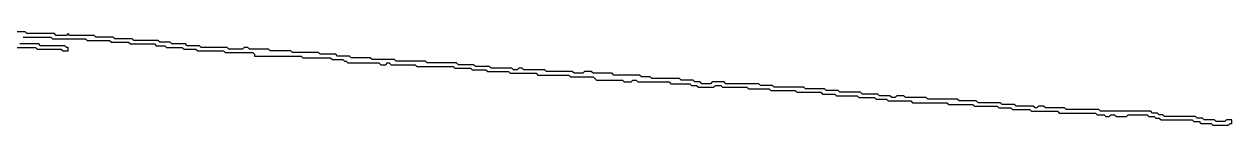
# Model space of a CAD drawing. Header units: metres. Extents: x 0 to 100, y 0 to 128.
# Drawn here: x 82.49 to 99.98, y 52.4 to 53.75 of the extents above; entities that cross this region are included whole.
import ezdxf

# ---------------------------------------------------------------- set-up
doc = ezdxf.new("R2010")
doc.units = ezdxf.units.M

msp = doc.modelspace()

# ---------------------------------------------------------------- linework, layer by layer
for points in [[(82.475, 53.675), (82.875, 53.675), (82.9, 53.65), (83.375, 53.65), (83.4, 53.625), (83.725, 53.625), (83.75, 53.6), (84, 53.6), (84.025, 53.575), (84.375, 53.575), (84.4, 53.55), (84.525, 53.55), (84.55, 53.525), (84.775, 53.525), (84.8, 53.5), (84.975, 53.5), (85, 53.475), (85.375, 53.475), (85.4, 53.45), (85.8, 53.45), (85.825, 53.425), (85.825, 53.4), (86.5, 53.4), (86.525, 53.375), (86.925, 53.375), (86.95, 53.35), (87.1, 53.35), (87.125, 53.325), (87.15, 53.325), (87.175, 53.3), (87.625, 53.3), (87.65, 53.275), (87.725, 53.275), (87.75, 53.3), (87.775, 53.3), (87.8, 53.275), (88.15, 53.275), (88.175, 53.25), (88.7, 53.25), (88.725, 53.225), (88.95, 53.225), (88.975, 53.2), (89.175, 53.2), (89.2, 53.175), (89.5, 53.175), (89.525, 53.15), (89.9, 53.15), (89.925, 53.125), (90.375, 53.125), (90.4, 53.1), (90.725, 53.1), (90.775, 53.05), (91.15, 53.05), (91.175, 53.025), (91.275, 53.025), (91.3, 53.05), (91.35, 53.05), (91.375, 53.025), (91.825, 53.025), (91.85, 53), (92.125, 53), (92.15, 52.975), (92.225, 52.975), (92.25, 52.95), (92.475, 52.95), (92.5, 52.975), (92.575, 52.975), (92.6, 52.95), (92.95, 52.95), (92.975, 52.925), (93.275, 52.925), (93.3, 52.9), (93.65, 52.9), (93.675, 52.875), (94.025, 52.875), (94.05, 52.85), (94.225, 52.85), (94.25, 52.825), (94.55, 52.825), (94.575, 52.8), (94.8, 52.8), (94.825, 52.775), (94.975, 52.775), (95, 52.75), (95.325, 52.75), (95.35, 52.725), (95.85, 52.725), (95.875, 52.7), (96.225, 52.7), (96.25, 52.675), (96.575, 52.675), (96.6, 52.65), (96.775, 52.65), (96.8, 52.625), (97.05, 52.625), (97.075, 52.6), (97.45, 52.6), (97.475, 52.575), (98, 52.575), (98.025, 52.55), (98.125, 52.55), (98.15, 52.525), (98.2, 52.525), (98.225, 52.55), (98.275, 52.55), (98.3, 52.525), (98.45, 52.525), (98.475, 52.55), (98.75, 52.55), (98.775, 52.525), (98.85, 52.525), (98.875, 52.5), (98.925, 52.5), (98.95, 52.475), (99.4, 52.475), (99.425, 52.45), (99.5, 52.45), (99.525, 52.425), (99.675, 52.425), (99.7, 52.4), (99.925, 52.4), (99.95, 52.425), (99.975, 52.425), (99.975, 52.475), (99.9, 52.475), (99.875, 52.45), (99.75, 52.45), (99.725, 52.475), (99.575, 52.475), (99.55, 52.5), (99.475, 52.5), (99.45, 52.525), (99, 52.525), (98.975, 52.55), (98.925, 52.55), (98.9, 52.575), (98.825, 52.575), (98.8, 52.6), (98.075, 52.6), (98.05, 52.625), (97.575, 52.625), (97.55, 52.65), (97.275, 52.65), (97.25, 52.675), (97.175, 52.675), (97.15, 52.65), (97.125, 52.65), (97.1, 52.675), (96.85, 52.675), (96.825, 52.7), (96.65, 52.7), (96.625, 52.725), (96.3, 52.725), (96.275, 52.75), (96.025, 52.75), (96, 52.775), (95.575, 52.775), (95.55, 52.8), (95.25, 52.8), (95.225, 52.825), (95.125, 52.825), (95.1, 52.8), (95.05, 52.8), (95.025, 52.825), (94.875, 52.825), (94.85, 52.85), (94.625, 52.85), (94.6, 52.875), (94.3, 52.875), (94.275, 52.9), (94.1, 52.9), (94.075, 52.925), (93.8, 52.925), (93.775, 52.95), (93.35, 52.95), (93.325, 52.975), (93.15, 52.975), (93.125, 53), (92.65, 53), (92.625, 53.025), (92.45, 53.025), (92.425, 53), (92.3, 53), (92.275, 53.025), (92.2, 53.025), (92.175, 53.05), (92, 53.05), (91.975, 53.075), (91.575, 53.075), (91.55, 53.1), (91.425, 53.1), (91.4, 53.125), (91.025, 53.125), (91, 53.15), (90.725, 53.15), (90.7, 53.175), (90.6, 53.175), (90.575, 53.15), (90.45, 53.15), (90.425, 53.175), (90.05, 53.175), (90.025, 53.2), (89.725, 53.2), (89.7, 53.225), (89.65, 53.225), (89.625, 53.2), (89.575, 53.2), (89.55, 53.225), (89.25, 53.225), (89.225, 53.25), (89.025, 53.25), (89, 53.275), (88.775, 53.275), (88.75, 53.3), (88.325, 53.3), (88.3, 53.325), (87.875, 53.325), (87.85, 53.35), (87.525, 53.35), (87.5, 53.375), (87.225, 53.375), (87.2, 53.4), (87.025, 53.4), (87, 53.425), (86.775, 53.425), (86.75, 53.45), (86.375, 53.45), (86.35, 53.475), (86.05, 53.475), (86.025, 53.5), (85.75, 53.5), (85.725, 53.525), (85.675, 53.525), (85.65, 53.5), (85.45, 53.5), (85.425, 53.525), (85.05, 53.525), (85.025, 53.55), (84.85, 53.55), (84.825, 53.575), (84.625, 53.575), (84.6, 53.6), (84.45, 53.6), (84.425, 53.625), (84.075, 53.625), (84.05, 53.65), (83.8, 53.65), (83.775, 53.675), (83.525, 53.675), (83.5, 53.7), (83.15, 53.7), (83.125, 53.725), (83.1, 53.7), (82.95, 53.7), (82.925, 53.725), (82.525, 53.725), (82.5, 53.75), (82.15, 53.75)], [(82.375, 53.525), (82.65, 53.525), (82.675, 53.5), (83.025, 53.5), (83.05, 53.475), (83.125, 53.475), (83.125, 53.525), (83.1, 53.525), (83.075, 53.55), (82.725, 53.55), (82.7, 53.575), (82.425, 53.575)]]:
    msp.add_lwpolyline(points)

doc.saveas('drawing.dxf')
